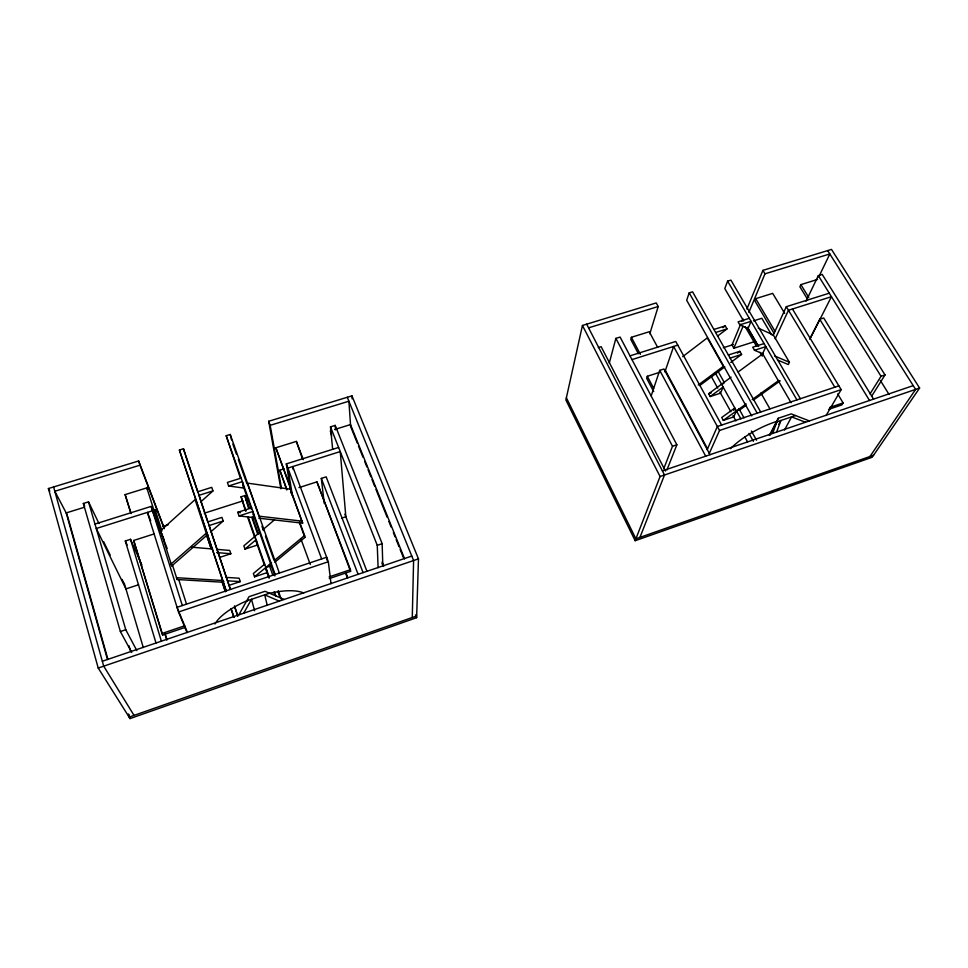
<?xml version="1.0" encoding="UTF-8"?>
<svg xmlns="http://www.w3.org/2000/svg" width="968" height="968" viewBox="0 0 968 968"><rect width="100%" height="100%" fill="white"/><g stroke="black" fill="none" stroke-linecap="round" stroke-linejoin="round"><path stroke-width="1.45" d="M412.271 617.511L413.602 560.533L347.294 397.267M163.507 526.217L138.666 460.974L48.4 488.537L98.216 668.041L130.051 718.583L416.627 617.669L418.478 558.863L351.941 395.851L268.668 421.274L280.877 488.792M649.83 333.742L658.192 306.517L656.231 302.936L582.446 325.466L565.881 399.978L635.165 540.713L872.216 457.235L919.6 388.047L831.5 249.417L762.917 270.362L746.897 309.046M609.259 363.157L615.878 338.376L620.101 337.07L676.862 444.784L666.916 469.988M657.659 347.355L649.238 331.746L631.366 337.3L630.773 339.381L638.396 353.756M659.825 372.269L647.302 376.274L646.648 378.282L653.702 391.616M651.198 395.803L659.716 370.357L663.951 369.002L710.028 454.694M760.691 412.017L692.58 291.84L689.192 292.868L686.687 300.274L751.725 415.925M664.907 371.906L673.619 346.459L719.526 430.47L709.217 453.569M776.639 432.055L780.874 420.487L778.804 424.432M772.658 433.41L778.224 418.273L791.219 413.893L809.381 420.923M800.391 398.731L730.937 280.127L727.609 281.143L724.79 288.585L743.63 321.013M635.165 540.713L660.079 476.51L582.446 325.466M663.794 468.621L672.494 446.248L615.878 338.376M639.933 537.409L664.508 474.998L586.681 324.171M740.593 324.256L732.014 344.971L733.865 348.238L755.209 341.414M741.742 321.485L742.88 318.726M733.865 348.238L743.085 326.18M748.857 312.398L764.986 273.811L829.818 253.967L818.831 276.787M784.673 313.354L772.694 293.377L755.718 298.652L754.822 300.782L774.061 333.367M707.148 449.709L717.361 426.513L838.869 385.857M733.744 410.432L734.833 408.036L721.705 417.498L723.29 420.378L733.708 416.906L736.442 410.928L740 409.742L746.086 405.362M773.117 335.424L786.331 306.687L829.274 293.195M775.174 338.897L788.472 310.244L831.451 296.692L810.603 337.771M817.549 279.437L800.887 284.616L799.883 286.758L807.748 299.596M806.029 301.217L818.323 275.626L822.207 274.416L885.018 374.931L871.551 396.36M758.259 328.116L773.323 334.976L789.428 362.286L788.303 364.549L777.485 359.987M809.659 339.163L819.751 319.259L823.707 318L873.56 399.119M769.342 435.382L778.224 418.273M769.959 435.201L776.917 421.83L795.49 415.55M784.504 430.046L791.57 416.881L805.461 422.254M243.718 613.192L251.511 599.301L254.608 610.747M238.818 614.861L249.03 596.687L265.038 591.291L284.108 599.458M826.067 415.55L841.156 389.644L792.453 308.998M837.671 393.891L843.104 402.918L841.942 404.866L828.523 409.416M870.014 393.903L881.025 376.274L885.018 374.931M869.954 456.485L915.619 389.402L827.676 250.591M200.981 501.654L212.948 490.921L211.726 487.352L197.835 491.732M171.808 565.917L160.567 530.73L195.112 499.573L206.281 533.186L171.07 564.017L171.808 565.917L207.648 534.59M223.184 521.026L211.012 531.662L209.136 525.539L223.184 521.026L221.938 517.372L207.914 521.873M259.581 532.473L243.851 545.831L244.977 549.11L257.391 545.044L256.121 539.684L244.977 549.11M263.03 529.544L274.561 519.768M264.675 564.126L253.374 573.479L254.536 576.831L267.047 572.657L265.861 567.49L270.132 566.074M254.536 576.831L271.548 562.795M274.972 559.976L304.581 535.534L299.548 521.873M274.767 562.251L304.884 537.434L304.581 535.534M682.682 356.66L707.305 337.868L723.326 366.364L698.243 385.046M722.915 327.692L725.262 325.889L726.992 328.914L717.566 336.09M737.435 353.114L739.818 351.336L741.585 354.421L730.792 362.443M699.767 385.518L724.814 366.896M710.185 396.553L723.12 387.031L720.519 393.153L710.185 396.553L708.624 393.722L731.07 377.181M738.221 371.918L763.244 353.489M723.29 420.378L746.146 403.946M752.209 399.578L778.877 380.388M753.406 400.099L780.22 380.823M416.676 615.951L129.131 717.119L128.308 714.227M873.608 455.202L635.891 538.825L566.377 397.787M98.216 668.041L418.478 558.863M660.079 476.51L919.6 388.047M154.372 533.84L133.693 540.459L161.983 633.483L184.682 625.8M329.096 576.916L350.428 569.692L316.935 481.87L298.943 487.63M829.649 407.48L843.104 402.918M161.983 633.483L162.697 635.02L185.324 627.349M329.301 578.561L350.573 571.362L350.428 569.692M102.33 661.253L411.787 556.068M662.39 470.884L913.235 385.627M246.634 600.946L269.527 593.215M99.002 523.579L88.511 501.872L83.345 503.469L120.371 631.523L125.767 629.708L136.839 650.617M150.718 520.76L147.39 512.387L178.523 612.006L328.334 561.73L292.723 466.564L293.183 469.48M378.101 567.72L377.254 545.323L382.154 543.677L335.206 425.388L330.487 426.852L332.641 449.164M672.494 446.248L676.862 444.784M719.526 430.47L841.156 389.644M223.898 581.453L221.732 582.167L177.156 579.517L176.442 577.702L223.063 580.546M229.041 585.337L240.282 581.587L239.132 578.223L226.355 577.412M708.624 393.722L711.202 392.875M219.7 557.399L230.844 553.744L229.731 550.453L216.989 549.364M138.557 584.769L125.937 588.907L96.28 528.504L152.496 510.777L167.186 548.553M341.535 518.17L345.842 516.755L340.252 451.572L287.871 468.089L292.445 495.822M721.547 384.199L723.895 383.437M239.011 515.932L252.902 511.467L254.342 517.674L239.011 515.932L237.753 512.302L251.632 507.861M728.372 355.002L739.818 351.336M764.055 343.555L752.729 347.197L754.508 350.271L762.615 353.695L765.845 346.629L754.508 350.271M730.138 358.099L741.585 354.421M245.461 510.971L241.093 496.765L244.783 495.592L249.284 508.369M162.672 526.483L168.408 524.656M204.272 513.221L243.004 500.867M245.872 499.96L248.74 499.04M723.265 347.766L733.345 344.548M156.005 643.006L125.308 540.979L130.511 539.309L141.897 564.997M324.268 503.445L321.315 478.398L326.156 476.849L363.085 572.62M94.985 524.063L151.129 506.409L164.233 540.168M241.129 478.107L227.395 482.427L228.617 485.984L243.9 488.066L242.387 481.64L228.617 485.984M291.187 493.232L286.31 463.902L338.619 447.458M629.999 355.849L675.761 341.462L721.632 425.085M713.9 329.459L725.262 325.889M749.329 318.327L738.076 321.86L739.818 324.873L748.01 328.551L751.071 321.328L739.818 324.873M212.948 490.921L199.033 495.301L200.594 500.383M715.63 332.496L726.992 328.914M286.734 489.905L279.825 470.206L284.072 468.875M753.564 320.88L761.828 318.278L771.569 334.819M631.971 359.6L677.781 345.152M84.216 507.329L66.199 512.919L107.46 659.438M130.801 513.173L125.126 494.612L146.833 487.872L147.547 489.723M290.279 487.775L275.844 447.773L296.365 441.396L303.286 459.655M334.698 429.489L350.501 424.577L404.624 558.887M598.333 347.56L601.14 346.689L665.452 471.041M226.064 590.698L179.395 450.023L183.472 448.777L230.493 589.427M240.342 477.974L226.185 435.721L230.239 434.475L279.365 573.068M164.209 528.709L139.997 465.184L54.801 491.272L67.3 515.024M281.47 488.174L270.169 425.327L348.904 401.212L350.634 426.549L357.386 443.296M588.568 327.837L658.192 306.517M227.492 580.812L240.282 581.587M216.687 552.583L230.844 553.744M191.591 547.198L212.573 548.989M258.734 518.183L302.657 523.18L290.521 489.215L247.263 483.105L258.504 514.807M258.988 516.174L302.355 521.183M237.753 512.302L240.536 512.629M774.545 355.934L789.428 362.286M279.28 601.104L264.688 594.848L267.156 604.927M818.323 275.626L881.025 376.274M880.323 380.4L889.06 394.46M134.032 715.388L103.709 666.165L53.591 486.952M800.887 284.616L808.764 297.466M819.751 319.259L869.506 400.486M786.331 306.687L834.803 387.212M762.917 270.362L764.986 273.811M755.718 298.652L775.017 331.298M727.609 281.143L796.942 399.881M747.526 327.317L758.682 346.52M747.393 327.499L758.162 346.024M762.469 353.441L791.098 402.736M745.203 326.76L756.323 345.939M760.025 352.328L762.252 356.151M760.896 393.044L769.899 408.798M689.192 292.868L757.194 413.191M718.256 371.736L724.149 382.275M738.874 408.617L744.029 417.837M751.398 431.014L756.553 440.234M715.158 372.74L740.883 418.89M748.978 433.398L753.382 441.311M711.178 376.31L717.724 388.108M719.902 392.04L730.828 411.715M733.006 415.647L735.922 420.886M744.646 436.629L747.562 441.868M120.371 631.523L131.684 652.371M665.403 370.49L707.535 448.813M659.716 370.357L705.696 456.17M48.4 488.537L49.816 491.175M631.366 337.3L640.405 354.312M647.302 376.274L653.666 388.289M83.345 503.469L84.676 506.179M103.576 541.608L110.183 555.112M122.077 579.409L123.396 582.107M125.308 540.979L127.147 545.02M133.693 540.459L162.697 635.02M125.126 494.612L131.14 513.548M178.523 612.006L187.042 632.612M187.332 632.213L177.047 607.311L326.652 557.241L327.015 560.194M358.511 446.079L363 457.247M364.694 461.434L366.945 467.024M368.07 469.819L370.877 476.8M372.002 479.584L374.81 486.565M375.935 489.36L387.188 517.287M388.87 521.474L391.12 527.052M393.371 532.642L395.053 536.829M396.178 539.624L398.985 546.605M400.111 549.388L403.487 557.774M415.514 614.874L416.627 617.669M330.487 426.852L377.254 545.323M331.492 433.616L330.391 430.82L331.685 435.588M382.094 561.985L383.739 566.159M382.058 563.461L383.171 566.268M344.85 514.202L366.908 571.193M321.315 478.398L358.099 574.314M155.812 511.249L155.134 509.519L161.934 531.021M350.573 571.362L316.935 481.87M345.697 572.197L347.827 577.811M302.5 458.747L296.365 441.396M345.842 573.794L347.439 577.993M286.31 463.902L321.666 558.923M268.668 421.274L270.169 425.327M275.844 447.773L289.976 485.936M290.86 491.284L302.657 523.18M299.354 522.442L304.884 537.434M279.825 470.206L286.939 489.518M301.036 539.297L310.28 564.501M232.852 444.07L236.361 454.004M238.37 459.679L246.913 483.782M261.977 526.326L263.49 530.585M265.498 536.26L274.041 560.363M226.185 435.721L275.13 574.484M242.666 484.557L251.353 509.216M253.071 514.093L274.876 575.948M252.273 516.876L258.262 533.9M269.249 565.13L272.734 575.053M278.227 590.661L281.228 599.18M248.643 508.369L244.783 495.592M252.14 518.34L257.657 534.009M278.191 592.428L279.692 596.699M241.093 496.765L246.066 510.971M248.062 516.658L269.443 577.751M274.428 591.956L275.916 596.215M247.457 516.682L254.947 538.075M255.951 540.931L264.433 565.179M265.885 569.317L268.923 578.017M273.92 592.283L274.912 595.139M185.517 455.384L197.908 492.422M200.727 500.892L207.902 522.333M210.758 530.887L230.275 589.294M234.474 605.883L237.789 615.842M234.885 607.541L237.753 616.108M179.395 450.023L226.222 590.855M206.474 534.542L211.206 548.783L206.365 534.493M222.083 581.55L225.399 591.521M231.074 608.618L233.917 617.16M222.035 581.671L225.362 591.678M231.062 608.836L233.905 617.415M178.705 579.493L186.401 603.814M172.401 564.913L177.156 579.517M138.666 460.974L139.997 465.184M146.833 487.872L160.035 529.351M151.129 506.409L182.323 605.544M183.472 448.777L185.118 454.065M165.201 634.088L166.956 639.824M164.971 634.052L166.726 639.8M130.511 539.309L161.378 641.179M124.17 582.954L143.276 647.531M88.511 501.872L125.767 629.708M129.01 645.777L130.692 651.537M128.817 714.251L130.051 718.583M67.554 516.186L107.944 659.462M230.239 434.475L231.521 439.883M328.334 561.73L331.02 583.716M335.206 425.388L335.606 429.852M351.941 395.851L352.134 398.84M382.154 543.677L382.82 566.123M730.489 448.692A45.738 15.428 -28.3 0 1 777.389 421.225M214.944 624.021A50.711 18.731 -19.5 0 1 248.183 600.245M270.145 593.19A50.711 18.731 -19.5 0 1 303.758 593.009"/></g></svg>
